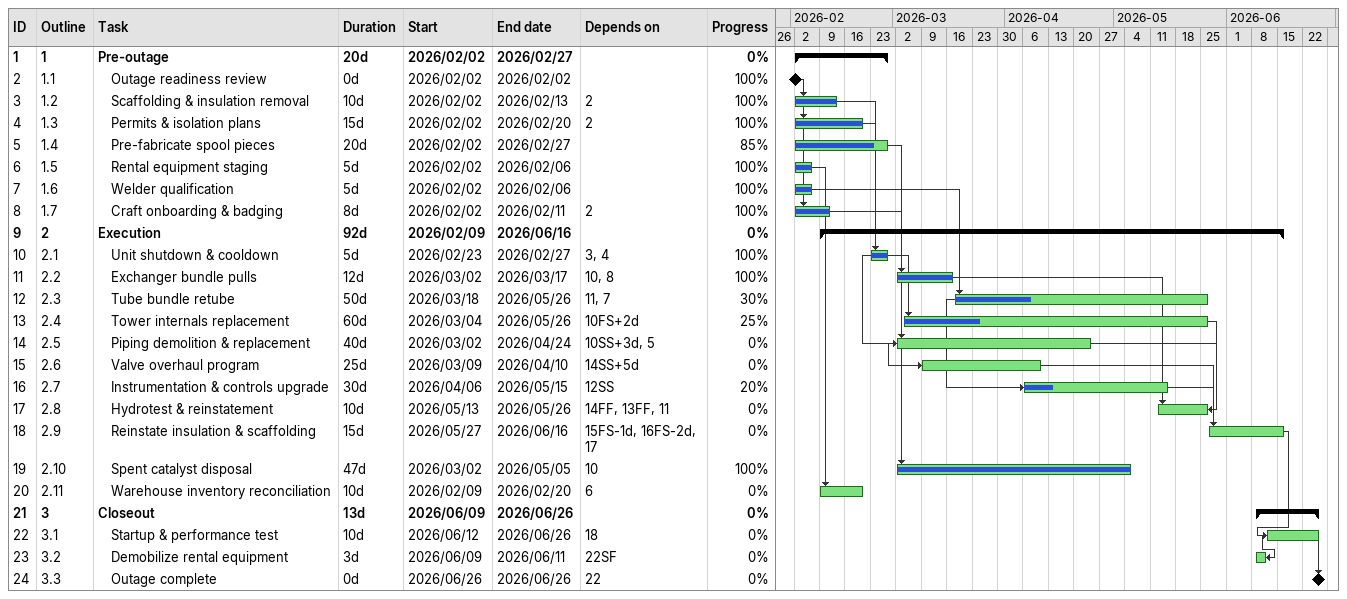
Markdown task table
| ID | WBS | Task | Duration | Start | Finish | Predecessors | % complete |
|---|---|---|---|---|---|---|---|
| 1 | 1 | **Pre-outage** | 20d | 2026-02-02 | 2026-02-27 |  | 0 |
| 2 | 1.1 | Outage readiness review | 0d | 2026-02-02 | 2026-02-02 |  | 100 |
| 3 | 1.2 | Scaffolding & insulation removal | 10d | 2026-02-02 | 2026-02-13 | 2 | 100 |
| 4 | 1.3 | Permits & isolation plans | 15d | 2026-02-02 | 2026-02-20 | 2 | 100 |
| 5 | 1.4 | Pre-fabricate spool pieces | 20d | 2026-02-02 | 2026-02-27 |  | 85 |
| 6 | 1.5 | Rental equipment staging | 5d | 2026-02-02 | 2026-02-06 |  | 100 |
| 7 | 1.6 | Welder qualification | 5d | 2026-02-02 | 2026-02-06 |  | 100 |
| 8 | 1.7 | Craft onboarding & badging | 8d | 2026-02-02 | 2026-02-11 | 2 | 100 |
| 9 | 2 | **Execution** | 92d | 2026-02-09 | 2026-06-16 |  | 0 |
| 10 | 2.1 | Unit shutdown & cooldown | 5d | 2026-02-23 | 2026-02-27 | 3, 4 | 100 |
| 11 | 2.2 | Exchanger bundle pulls | 12d | 2026-03-02 | 2026-03-17 | 10, 8 | 100 |
| 12 | 2.3 | Tube bundle retube | 50d | 2026-03-18 | 2026-05-26 | 11, 7 | 30 |
| 13 | 2.4 | Tower internals replacement | 60d | 2026-03-04 | 2026-05-26 | 10FS+2d | 25 |
| 14 | 2.5 | Piping demolition & replacement | 40d | 2026-03-02 | 2026-04-24 | 10SS+3d, 5 | 0 |
| 15 | 2.6 | Valve overhaul program | 25d | 2026-03-09 | 2026-04-10 | 14SS+5d | 0 |
| 16 | 2.7 | Instrumentation & controls upgrade | 30d | 2026-04-06 | 2026-05-15 | 12SS | 20 |
| 17 | 2.8 | Hydrotest & reinstatement | 10d | 2026-05-13 | 2026-05-26 | 14FF, 13FF, 11 | 0 |
| 18 | 2.9 | Reinstate insulation & scaffolding | 15d | 2026-05-27 | 2026-06-16 | 15FS-1d, 16FS-2d, 17 | 0 |
| 19 | 2.10 | Spent catalyst disposal | 47d | 2026-03-02 | 2026-05-05 | 10 | 100 |
| 20 | 2.11 | Warehouse inventory reconciliation | 10d | 2026-02-09 | 2026-02-20 | 6 | 0 |
| 21 | 3 | **Closeout** | 13d | 2026-06-09 | 2026-06-26 |  | 0 |
| 22 | 3.1 | Startup & performance test | 10d | 2026-06-12 | 2026-06-26 | 18 | 0 |
| 23 | 3.2 | Demobilize rental equipment | 3d | 2026-06-09 | 2026-06-11 | 22SF | 0 |
| 24 | 3.3 | Outage complete | 0d | 2026-06-26 | 2026-06-26 | 22 | 0 |
